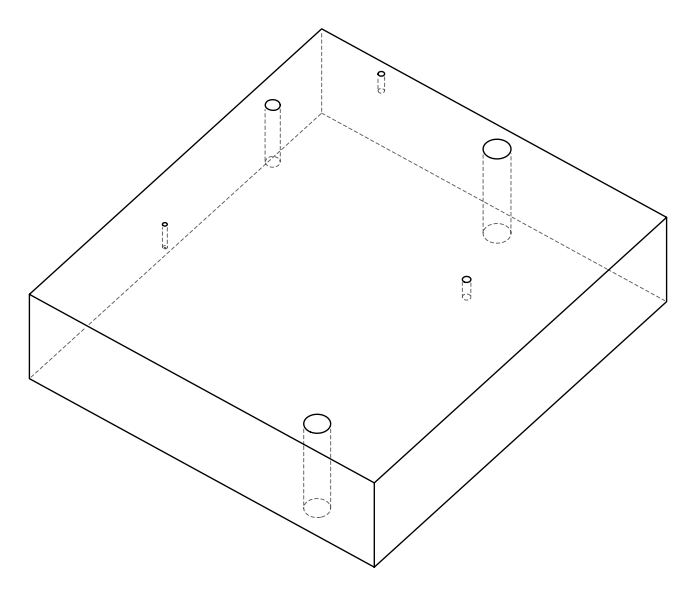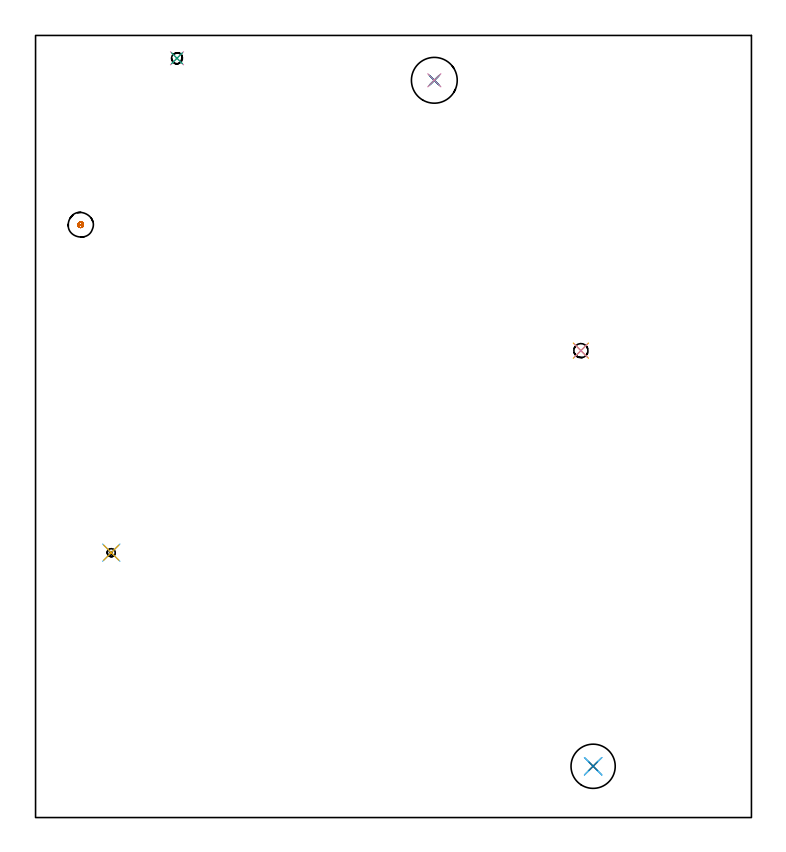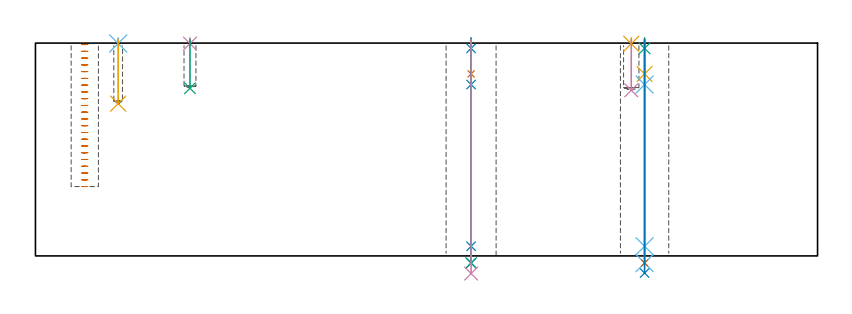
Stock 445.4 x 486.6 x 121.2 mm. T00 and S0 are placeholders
(PLAN: 17 operations, 12 tool changes, 5.5 min)
(1 MILL_BLIND_HOLE_FROM_SOLID_MATERIAL | STEP1POCKET | NXT0201_011 | Spiral | 1.49 min | 15399 mm3)
(2 SPOT_DRILL | STEP1HOLE | NXT0321_9005460120000 | 0.05 min | 183 mm3)
(3 SPOT_DRILL_1 | STEP1HOLE_1 | NXT0321_9005460120000 | 0.05 min | 181 mm3)
(4 SPOT_DRILL_2 | STEP1POCKET_1 | NXT0321_9005460120000 | 0.03 min | 2 mm3)
(5 SPOT_DRILL_3 | STEP1POCKET_2 | NXT0321_9005460120000 | 0.03 min | 1 mm3)
(6 SPOT_DRILL_4 | STEP1POCKET_3 | NXT0321_9005460120000 | 0.03 min | 1 mm3)
(7 DRILL_BLIND_HOLE_INTO_CENTER | STEP1HOLE | NXT0301_088 | 0.08 min | 1552 mm3)
(8 GUN_DRILL_THROUGH_HOLE | STEP1HOLE | UGT0307_008 | 0.6 min | 9925 mm3)
(9 DRILL_TO_ENLARGE_THROUGH_HOLE | STEP1HOLE | NXT0301_104 | 0.51 min | 6933 mm3)
(10 DRILL_TO_ENLARGE_THROUGH_HOLE_1 | STEP1HOLE | UGT0301_392 | 0.53 min | 58650 mm3)
(11 DRILL_BLIND_HOLE_INTO_CENTER_1 | STEP1HOLE_1 | NXT0301_088 | 0.08 min | 1546 mm3)
(12 GUN_DRILL_THROUGH_HOLE_1 | STEP1HOLE_1 | UGT0307_008 | 0.6 min | 9916 mm3)
(13 DRILL_TO_ENLARGE_THROUGH_HOLE_2 | STEP1HOLE_1 | NXT0301_104 | 0.51 min | 6939 mm3)
(14 DRILL_TO_ENLARGE_THROUGH_HOLE_3 | STEP1HOLE_1 | UGT0301_390 | 0.53 min | 53314 mm3)
(15 DRILL_BLIND_HOLE_INTO_CENTER_2 | STEP1POCKET_1 | NXT0301_039 | 0.11 min | 897 mm3)
(16 DRILL_BLIND_HOLE_INTO_CENTER_3 | STEP1POCKET_2 | NXT0301_059 | 0.12 min | 1548 mm3)
(17 DRILL_BLIND_HOLE_INTO_CENTER_4 | STEP1POCKET_3 | UGT0301_445 | 0.15 min | 646 mm3)
(TOOL NXT0201_011 | ENDMILL 12mm [2P460-1200-NA 1630] | D12 FL38 Z6)
(TOOL NXT0321_9005460120000 | NC Spot Drill, 142deg, 12mm, Carbide, Uncoated | D12 PA142 FL30 Z2)
(TOOL NXT0301_088 | Carbide Drill 11.7mm [860.1-1170-035A1-MM 2214] | D11.7 PA140 FL55 Z2)
(TOOL UGT0307_008 | Gun Drill 11 mm | D11 PA130 FL24 Z1)
(TOOL NXT0301_104 | Carbide Drill 14mm [860.1-1400-112A1-MM 2214] | D14 PA140 FL123 Z2)
(TOOL UGT0301_392 | Twist Drill 28.5 mm | D28.5 PA118 FL165 Z2)
(TOOL UGT0301_390 | Twist Drill 27.5 mm | D27.5 PA118 FL165 Z2)
(TOOL NXT0301_039 | Carbide Drill 6.8mm [860.1-0680-034A1-MM 2214] | D6.8 PA140 FL53 Z2)
(TOOL NXT0301_059 | Carbide Drill 8.8mm [860.1-0880-026A1-MM 2214] | D8.8 PA140 FL47 Z2)
(TOOL UGT0301_445 | Carbide Drill 5.0 mm | D5 PA118 FL52 Z2)
(OP 1 MILL_BLIND_HOLE_FROM_SOLID_MATERIAL)
G17 G21 G94 G90
T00 M6
G54
G17 G0 G90 X28.1 Y368.8 S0 M3
G43 Z131.2 H1
Z120.35
G94 G3 X28.86 Y369.79 R0.787 F250.
X27.647 Y370.49 R0.99
X26.41 Y368.347 R1.75
X27.647 Y370.49 R-1.75
X27.028 Y369.419 R0.875
X28.1 Y368.8 R0.875
G0 Z116.5
G3 X28.86 Y369.79 R0.787
X27.647 Y370.49 R0.99
X26.41 Y368.347 R1.75
X27.647 Y370.49 R-1.75
X27.028 Y369.419 R0.875
X28.1 Y368.8 R0.875
G0 Z112.65
G3 X28.86 Y369.79 R0.787
X27.647 Y370.49 R0.99
X26.41 Y368.347 R1.75
X27.647 Y370.49 R-1.75
X27.028 Y369.419 R0.875
X28.1 Y368.8 R0.875
G0 Z108.8
G3 X28.86 Y369.79 R0.787
X27.647 Y370.49 R0.99
X26.41 Y368.347 R1.75
X27.647 Y370.49 R-1.75
X27.028 Y369.419 R0.875
X28.1 Y368.8 R0.875
G0 Z104.95
G3 X28.86 Y369.79 R0.787
X27.647 Y370.49 R0.99
X26.41 Y368.347 R1.75
X27.647 Y370.49 R-1.75
X27.028 Y369.419 R0.875
X28.1 Y368.8 R0.875
G0 Z101.1
G3 X28.86 Y369.79 R0.787
X27.647 Y370.49 R0.99
X26.41 Y368.347 R1.75
X27.647 Y370.49 R-1.75
X27.028 Y369.419 R0.875
X28.1 Y368.8 R0.875
G0 Z97.25
G3 X28.86 Y369.79 R0.787
X27.647 Y370.49 R0.99
X26.41 Y368.347 R1.75
X27.647 Y370.49 R-1.75
X27.028 Y369.419 R0.875
X28.1 Y368.8 R0.875
G0 Z93.4
G3 X28.86 Y369.79 R0.787
X27.647 Y370.49 R0.99
X26.41 Y368.347 R1.75
X27.647 Y370.49 R-1.75
X27.028 Y369.419 R0.875
X28.1 Y368.8 R0.875
G0 Z89.55
G3 X28.86 Y369.79 R0.787
X27.647 Y370.49 R0.99
X26.41 Y368.347 R1.75
X27.647 Y370.49 R-1.75
X27.028 Y369.419 R0.875
X28.1 Y368.8 R0.875
G0 Z85.7
G3 X28.86 Y369.79 R0.787
X27.647 Y370.49 R0.99
X26.41 Y368.347 R1.75
X27.647 Y370.49 R-1.75
X27.028 Y369.419 R0.875
X28.1 Y368.8 R0.875
G0 Z81.85
G3 X28.86 Y369.79 R0.787
X27.647 Y370.49 R0.99
X26.41 Y368.347 R1.75
X27.647 Y370.49 R-1.75
X27.028 Y369.419 R0.875
X28.1 Y368.8 R0.875
G0 Z78.
G3 X28.86 Y369.79 R0.787
X27.647 Y370.49 R0.99
X26.41 Y368.347 R1.75
X27.647 Y370.49 R-1.75
X27.028 Y369.419 R0.875
X28.1 Y368.8 R0.875
G0 Z74.15
G3 X28.86 Y369.79 R0.787
X27.647 Y370.49 R0.99
X26.41 Y368.347 R1.75
X27.647 Y370.49 R-1.75
X27.028 Y369.419 R0.875
X28.1 Y368.8 R0.875
G0 Z70.3
G3 X28.86 Y369.79 R0.787
X27.647 Y370.49 R0.99
X26.41 Y368.347 R1.75
X27.647 Y370.49 R-1.75
X27.028 Y369.419 R0.875
X28.1 Y368.8 R0.875
G0 Z66.45
G3 X28.86 Y369.79 R0.787
X27.647 Y370.49 R0.99
X26.41 Y368.347 R1.75
X27.647 Y370.49 R-1.75
X27.028 Y369.419 R0.875
X28.1 Y368.8 R0.875
G0 Z62.6
G3 X28.86 Y369.79 R0.787
X27.647 Y370.49 R0.99
X26.41 Y368.347 R1.75
X27.647 Y370.49 R-1.75
X27.028 Y369.419 R0.875
X28.1 Y368.8 R0.875
G0 Z58.75
G3 X28.86 Y369.79 R0.787
X27.647 Y370.49 R0.99
X26.41 Y368.347 R1.75
X27.647 Y370.49 R-1.75
X27.028 Y369.419 R0.875
X28.1 Y368.8 R0.875
G0 Z54.9
G3 X28.86 Y369.79 R0.787
X27.647 Y370.49 R0.99
X26.41 Y368.347 R1.75
X27.647 Y370.49 R-1.75
X27.028 Y369.419 R0.875
X28.1 Y368.8 R0.875
G0 Z51.05
G3 X28.86 Y369.79 R0.787
X27.647 Y370.49 R0.99
X26.41 Y368.347 R1.75
X27.647 Y370.49 R-1.75
X27.028 Y369.419 R0.875
X28.1 Y368.8 R0.875
G0 Z47.2
G3 X28.86 Y369.79 R0.787
X27.647 Y370.49 R0.99
X26.41 Y368.347 R1.75
X27.647 Y370.49 R-1.75
X27.028 Y369.419 R0.875
X28.1 Y368.8 R0.875
G0 Z43.35
G3 X28.86 Y369.79 R0.787
X27.647 Y370.49 R0.99
X26.41 Y368.347 R1.75
X27.647 Y370.49 R-1.75
X27.028 Y369.419 R0.875
X28.1 Y368.8 R0.875
G0 Z39.5
G3 X28.86 Y369.79 R0.787
X27.647 Y370.49 R0.99
X26.41 Y368.347 R1.75
X27.647 Y370.49 R-1.75
X27.028 Y369.419 R0.875
X28.1 Y368.8 R0.875
G0 Z131.2
M5
M2
(OP 2 SPOT_DRILL)
G17 G21 G94 G90
T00 M6
G54
G17 G0 G90 X248.1 Y458.7 S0 M3
G43 Z131.2 H0
G94 G81 G98 Z118.2 F250. R124.2
G80
M5
M2
(OP 3 SPOT_DRILL_1)
G17 G21 G94 G90
T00 M6
G54
G17 G0 G90 X346.9 Y31.9 S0 M3
G43 Z131.2 H0
G94 G81 G98 Z118.2 F250. R124.2
G80
M5
M2
(OP 4 SPOT_DRILL_2)
G17 G21 G94 G90
T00 M6
G54
G17 G0 G90 X88. Y472.4 S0 M3
G43 Z131.2 H0
G94 G81 G98 Z120.907 F250. R124.2
G80
M5
M2
(OP 5 SPOT_DRILL_3)
G17 G21 G94 G90
T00 M6
G54
G17 G0 G90 X339.3 Y290.5 S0 M3
G43 Z131.2 H0
G94 G81 G98 Z120.821 F250. R124.2
G80
M5
M2
(OP 6 SPOT_DRILL_4)
G17 G21 G94 G90
T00 M6
G54
G17 G0 G90 X47.1 Y164.8 S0 M3
G43 Z131.2 H0
G94 G81 G98 Z120.985 F250. R124.2
G80
M5
M2
(OP 7 DRILL_BLIND_HOLE_INTO_CENTER)
G17 G21 G94 G90
T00 M6
G54
G17 G0 G90 X248.1 Y458.7 S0 M3
G43 Z131.2 H1
G94 G81 G98 Z103.65 F250. R123.2
G80
M5
M2
(OP 8 GUN_DRILL_THROUGH_HOLE)
G17 G21 G94 G90
T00 M6
G54
G17 G0 G90 X248.1 Y458.7 M8
G43 Z131.2 H0
Z116.483
S716 M3
G94 G1 Z97.587 F125. M26
G4 X.084
Z5.5 F250.
G4 X.084
Z-4.065 F125.
G4 X.084
M5
M9
G0 Z116.483
Z131.2
M2
(OP 9 DRILL_TO_ENLARGE_THROUGH_HOLE)
G17 G21 G94 G90
T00 M6
G54
G17 G0 G90 X248.1 Y458.7 S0 M3
G43 Z131.2 H1
G94 G73 G98 Z-4.048 F250. Q13.916 R123.2
G80
M5
M2
(OP 10 DRILL_TO_ENLARGE_THROUGH_HOLE_1)
G17 G21 G94 G90
T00 M6
G54
G17 G0 G90 X248.1 Y458.7 S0 M3
G43 Z131.2 H0
G94 G73 G98 Z-10.062 F250. Q26.252 R123.2
G80
M5
M2
(OP 11 DRILL_BLIND_HOLE_INTO_CENTER_1)
G17 G21 G94 G90
T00 M6
G54
G17 G0 G90 X346.9 Y31.9 S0 M3
G43 Z131.2 H1
G94 G81 G98 Z103.65 F250. R123.2
G80
M5
M2
(OP 12 GUN_DRILL_THROUGH_HOLE_1)
G17 G21 G94 G90
T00 M6
G54
G17 G0 G90 X346.9 Y31.9 M8
G43 Z131.2 H0
Z116.166
S716 M3
G94 G1 Z97.587 F125. M26
G4 X.084
Z5.5 F250.
G4 X.084
Z-4.065 F125.
G4 X.084
M5
M9
G0 Z116.166
Z131.2
M2
(OP 13 DRILL_TO_ENLARGE_THROUGH_HOLE_2)
G17 G21 G94 G90
T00 M6
G54
G17 G0 G90 X346.9 Y31.9 S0 M3
G43 Z131.2 H1
G94 G73 G98 Z-4.048 F250. Q13.916 R123.2
G80
M5
M2
(OP 14 DRILL_TO_ENLARGE_THROUGH_HOLE_3)
G17 G21 G94 G90
T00 M6
G54
G17 G0 G90 X346.9 Y31.9 S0 M3
G43 Z131.2 H0
G94 G73 G98 Z-9.762 F250. Q26.192 R123.2
G80
M5
M2
(OP 15 DRILL_BLIND_HOLE_INTO_CENTER_2)
G17 G21 G94 G90
T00 M6
G54
G17 G0 G90 X88. Y472.4 S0 M3
G43 Z131.2 H1
G94 G81 G98 Z95.5 F250. R123.2
G80
M5
M2
(OP 16 DRILL_BLIND_HOLE_INTO_CENTER_3)
G17 G21 G94 G90
T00 M6
G54
G17 G0 G90 X339.3 Y290.5 S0 M3
G43 Z131.2 H1
G94 G81 G98 Z94.3 F250. R123.2
G80
M5
M2
(OP 17 DRILL_BLIND_HOLE_INTO_CENTER_4)
G17 G21 G94 G90
T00 M6
G54
G17 G0 G90 X47.1 Y164.8 S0 M3
G43 Z131.2 H0
G94 G81 G98 Z86.7 F250. R123.2
G80
M5
M2
